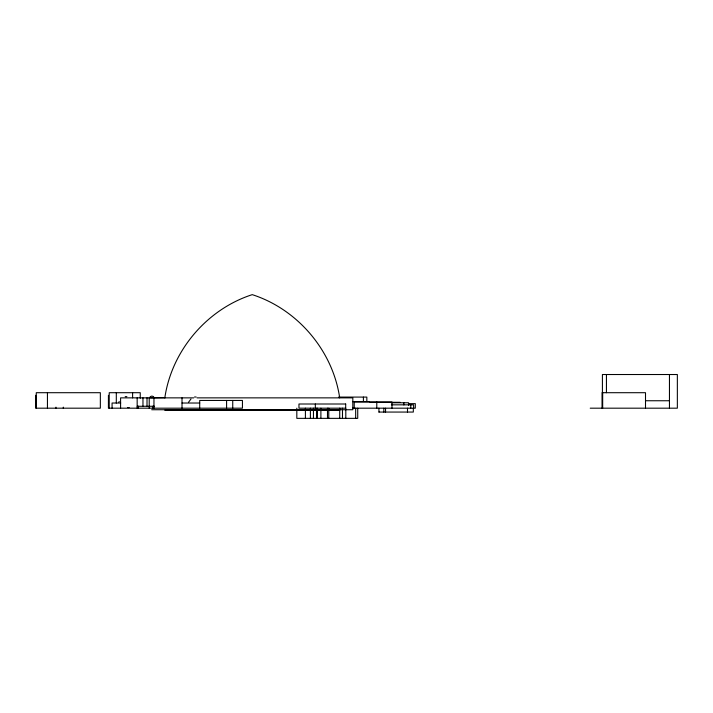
<?xml version="1.0" encoding="UTF-8"?>
<svg xmlns="http://www.w3.org/2000/svg" width="713" height="713" viewBox="0 0 713 713"><rect width="100%" height="100%" fill="white"/><g stroke="black" fill="none" stroke-linecap="round" stroke-linejoin="round"><path stroke-width="1.07" d="M164.819 397.863C171.717 350.644 206.859 309.273 252.25 294.647C297.651 309.273 332.793 350.644 339.691 397.863M118.83 402.221L119.231 401.455M188.535 402.266L190.986 399.013M150.185 396.642L151.922 396.08L153.669 396.642M125.203 396.642L126.878 396.642M194.542 396.998L196.128 396.998M338.586 397.088L366.839 397.088L366.839 401.526M165.407 397.658L150.452 397.863M193.749 397.863L120.586 397.863L120.586 408.184M197.02 397.863L352.819 397.863L352.819 409.734L151.691 409.734M645.506 400.751L669.454 400.751M352.489 401.633L369.37 401.633M369.967 402.301L400.198 402.301M391.392 402.765L408.549 402.765L408.549 405.465M120.702 403.023L112.075 403.023L112.075 408.184M182.011 403.023L199.711 403.023M408.549 403.647L415.305 403.647L415.305 408.184L352.489 408.184M391.366 404.832L413.611 404.832L413.611 408.184M137.163 406.276L154.569 406.276M127.582 407.569L129.187 407.569M590.23 408.184L677.35 408.184L677.35 374.521L602.414 374.521L602.414 392.979M164.819 410.251L339.691 410.251M378.879 412.061L413.326 412.061L413.326 408.184M669.454 374.521L669.454 408.184M645.506 408.184L645.506 392.703L602.048 392.703L602.048 408.184M606.442 374.521L606.442 392.703M602.672 392.703L602.672 408.184M410.795 404.832L410.795 408.184M407.497 408.184L407.497 412.061M403.852 402.765L403.852 404.939M391.981 408.184L391.981 401.989L354.227 401.989L354.227 408.184M385.555 408.184L385.555 412.061M383.826 408.184L383.826 412.061M378.879 408.184L379.004 412.061M376.785 401.989L376.785 408.184M363.407 397.088L363.407 401.526M357.73 408.184L357.73 418.353L296.822 418.353L296.822 408.184M355.671 408.184L355.671 418.353M345.805 408.184L345.805 418.353M342.481 408.184L342.481 418.353M339.727 408.184L339.727 418.353M328.773 408.184L328.773 418.353M327.49 408.184L327.49 418.353M320.895 408.184L320.895 418.353M317.285 408.184L317.285 418.353M316.768 408.184L316.768 418.353M315.333 404.004L315.333 408.184M313.462 408.184L313.462 418.353M310.396 408.184L310.396 418.353M305.405 408.184L305.405 418.353M232.741 400.448L232.741 408.184M226.591 400.448L226.591 408.184M199.711 408.184L199.711 400.448L242.438 400.448L242.438 408.184L108.421 408.184L108.421 395.287M182.011 397.863L182.011 408.184M153.955 397.863L153.955 408.184M153.464 406.125L153.464 408.184M152.992 406.125L152.992 408.184M149.222 397.863L149.222 408.184M147.012 397.863L147.012 406.276M142.965 397.863L142.965 406.276M140.247 398.237L140.247 392.703L109.232 392.703L109.232 408.184M138.197 406.125L138.197 408.184M137.163 397.863L137.163 408.184M132.6 392.703L132.6 397.863M116.308 392.703L116.308 403.023M63.288 407.159L63.288 408.184M55.962 407.159L55.962 408.184M47.441 392.703L47.441 408.184M36.274 408.184L36.274 392.703L100.346 392.703L100.346 408.184L35.65 408.184L35.65 395.287M345.689 404.004L298.961 404.004L298.961 408.184L345.689 408.184L345.689 404.004"/></g></svg>
